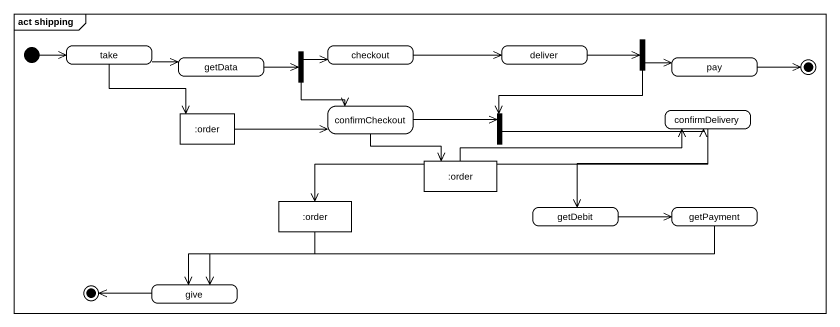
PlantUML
@startuml
mainframe act shipping
hide empty description
state take
state checkout
state deliver
state fork1 <<fork>>
state getData
state fork2 <<fork>>
state pay
state final1 <<end>>
state ":order" as order <<object>>
state confirmCheckout
state fork3 <<join>>
state confirmDelivery
state ":order" as order_2 <<object>>
state ":order" as order_3 <<object>>
state getDebit
state getPayment
state final2 <<end>>
state give
[*] -right-> take
take -right-> getData
take --> order
checkout -right-> deliver
deliver -right-> fork1
fork1 -right-> pay
fork1 -left-> fork3
getData -right-> fork2
fork2 -right-> checkout
fork2 --> confirmCheckout
pay -right-> final1
order -right-> confirmCheckout
confirmCheckout -right-> fork3
confirmCheckout --> order_2
fork3 -right-> confirmDelivery
confirmDelivery -left-> order_3
confirmDelivery --> getDebit
order_2 -right-> confirmDelivery
order_3 --> give
getDebit -right-> getPayment
getPayment -left-> give
give -left-> final2
@enduml
